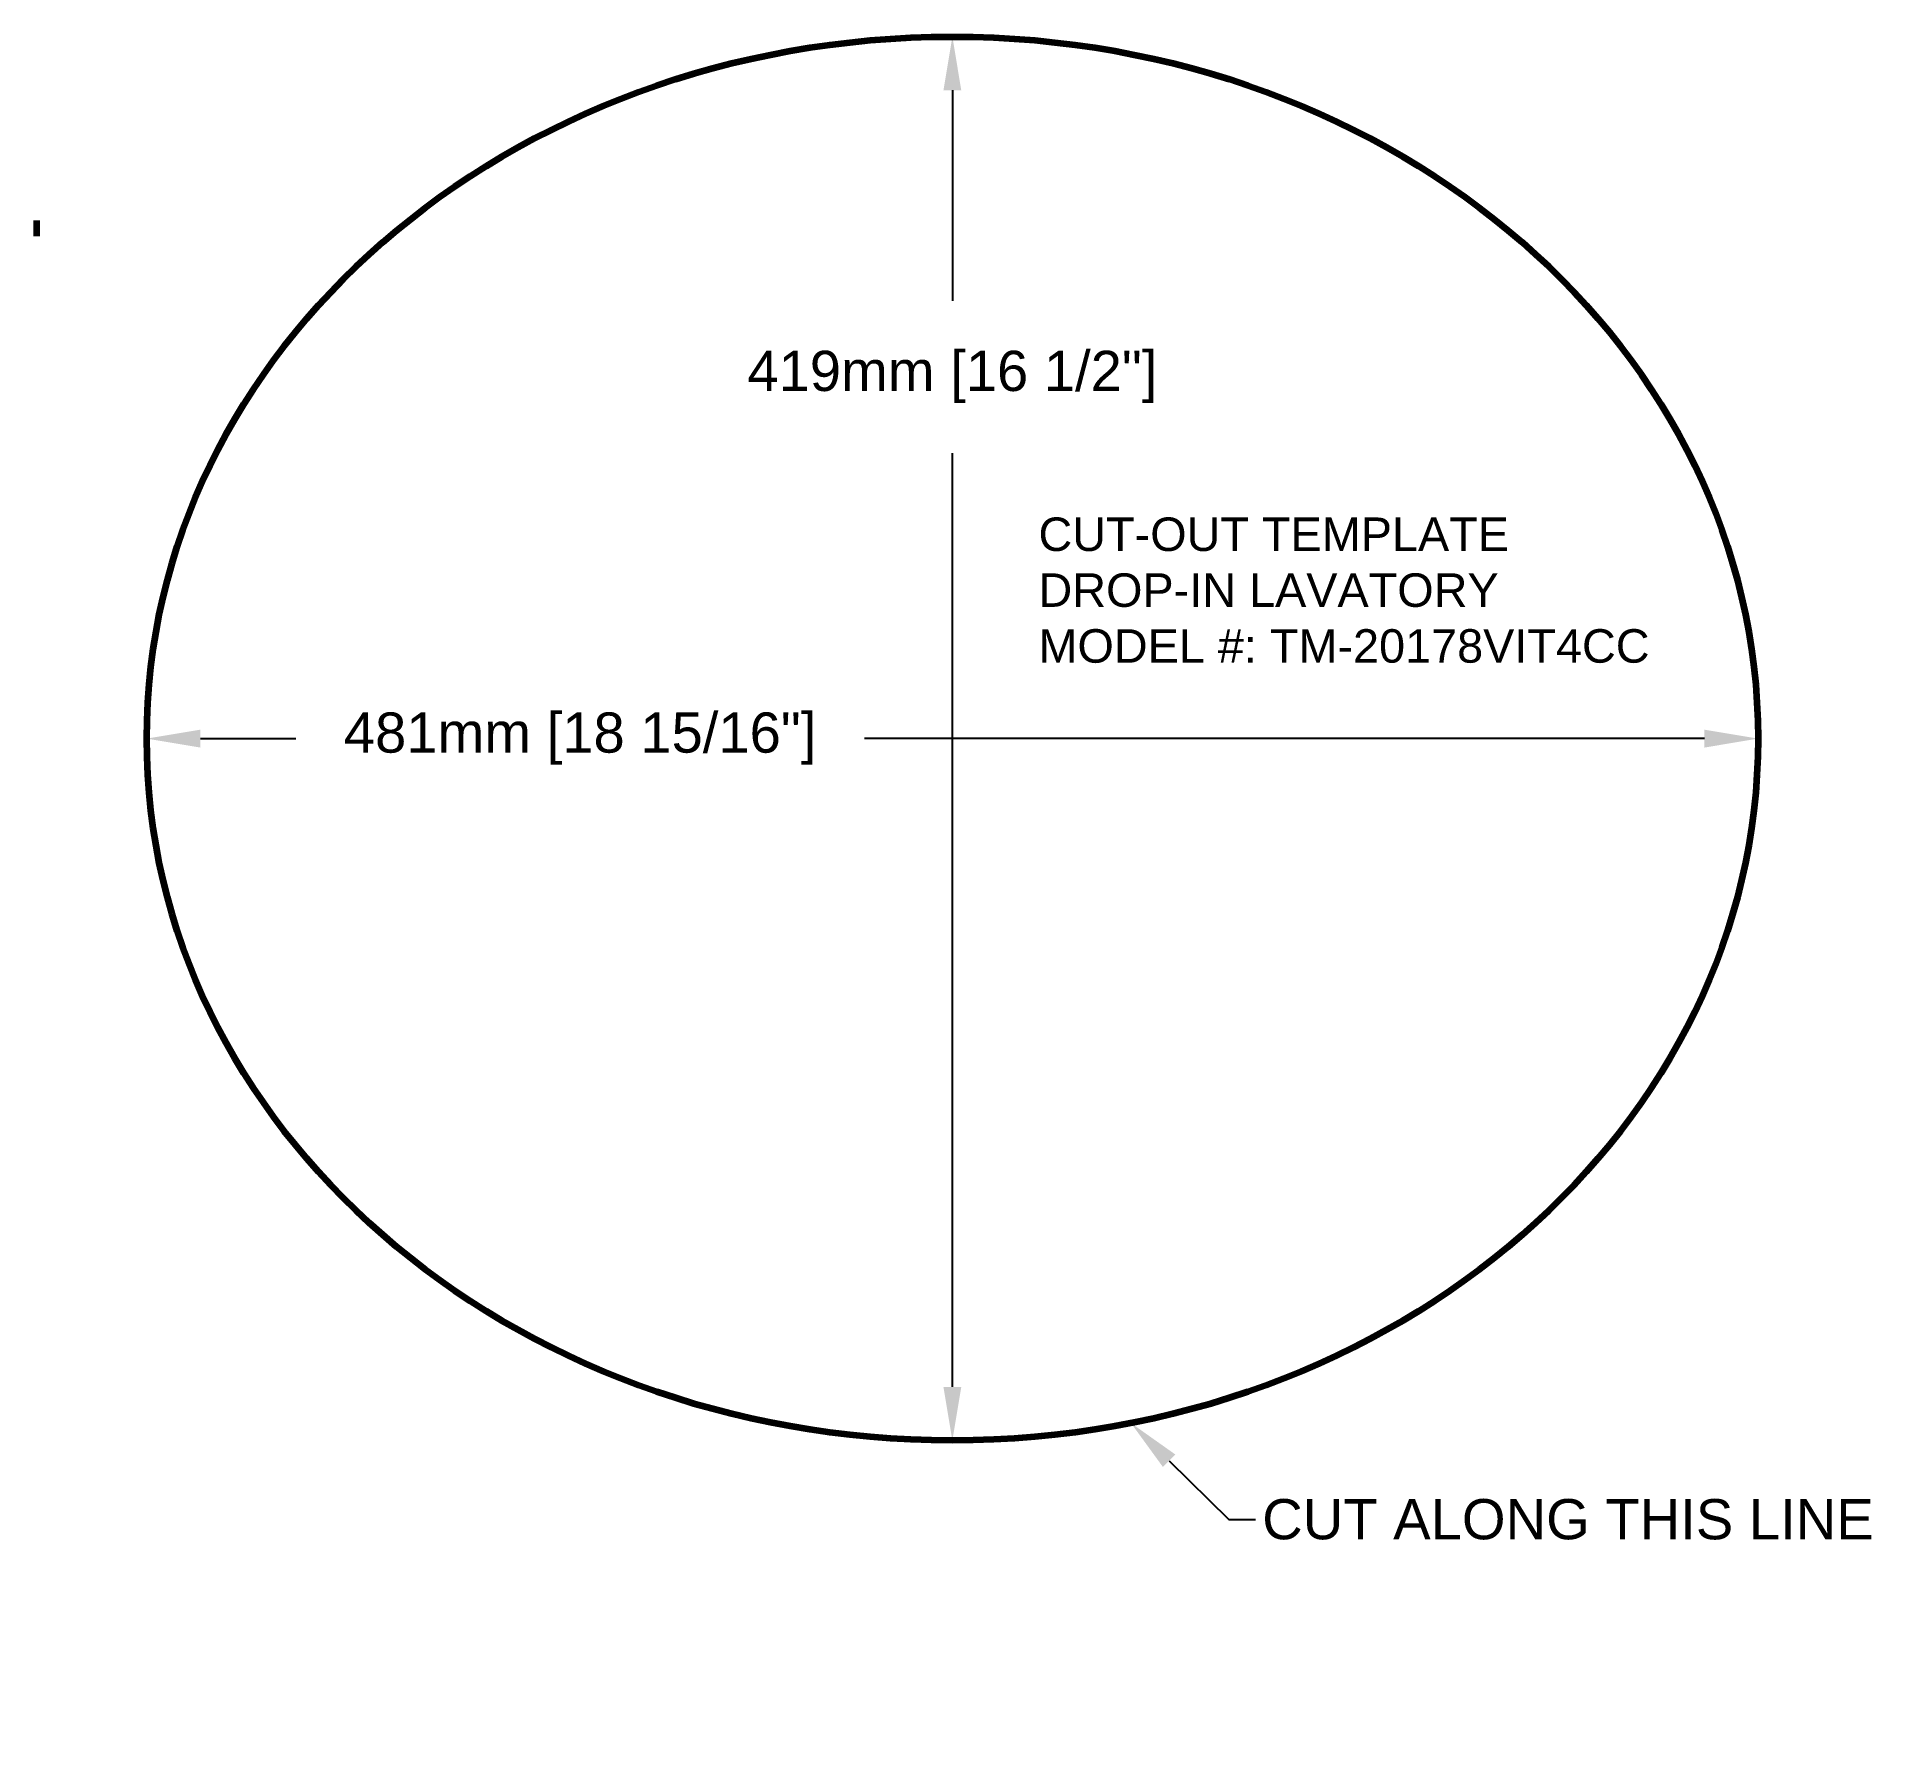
# Model space of a CAD drawing. Header units: millimetres. Extents: x 6038 to 6585, y 443 to 955.
import ezdxf
from ezdxf import colors
from ezdxf.entities.mleader import LeaderData, LeaderLine
from ezdxf.math import Vec2, Vec3

# ---------------------------------------------------------------- set-up
doc = ezdxf.new("R2010")
doc.units = ezdxf.units.MM
doc.styles.get("Standard").update_dxf_attribs({"font": 'arial.ttf'})
doc.dimstyles.new('ISO-25', dxfattribs={"dimtxt": 15, "dimasz": 20, "dimexe": 10, "dimexo": 15, "dimgap": 15, "dimtad": 0, "dimtih": 1, "dimtoh": 1, "dimdec": 0, "dimtxsty": 'Standard', "dimcen": 2.5, "dimadec": 0, "dimazin": 0, "dimtfac": 1, "dimtdec": 0, "dimtix": 1, "dimtofl": 0, "dimtmove": 0, "dimatfit": 3, "dimfxl": 130, "dimfxlon": 1, "dimarcsym": 0})

# ---------------------------------------------------------------- blocks, each defined once
blk = doc.blocks.new('*D20')
at = {"color": 0, "linetype": 'Continuous', "lineweight": -2, "transparency": 16777216}
for p, q in [((6311.13, 955.12), (6301.13, 955.12)), ((6311.13, 939.12), (6311.13, 876.33)), ((6311.13, 552.12), (6311.13, 830.8)), ((6311.13, 536.12), (6301.13, 536.12))]:
    blk.add_line(p, q, dxfattribs=at)
at = {"color": 0, "linetype": 'Continuous', "lineweight": 100, "transparency": 16777216}
for points in [[(6308.46, 939.12), (6313.79, 939.12), (6311.13, 955.12)], [(6308.46, 552.12), (6313.79, 552.12), (6311.13, 536.12)]]:
    blk.add_solid(points, dxfattribs=at)
at = {"layer": 'Defpoints', "color": 0, "linetype": 'Continuous', "lineweight": 100, "transparency": 16777216}
for p in [(6311.13, 955.12), (6311.13, 536.12), (6311.13, 536.12)]:
    blk.add_point(p, dxfattribs=at)
at = {"color": 0, "linetype": 'Continuous', "lineweight": 100, "transparency": 16777216, "insert": (6311.13, 853.57), "char_height": 12, "attachment_point": 5}
blk.add_mtext('{\\fArial|b0|i0|c0|p34;419mm [16 1/2"]}', dxfattribs=at)
blk = doc.blocks.new('*D22')
at = {"color": 0, "linetype": 'Continuous', "lineweight": -2, "transparency": 16777216}
for p, q in [((6070.63, 745.62), (6070.63, 755.62)), ((6551.63, 745.62), (6551.63, 755.62)), ((6086.63, 745.62), (6115.11, 745.62)), ((6535.63, 745.62), (6284.89, 745.62))]:
    blk.add_line(p, q, dxfattribs=at)
at = {"color": 0, "linetype": 'Continuous', "lineweight": 100, "transparency": 16777216}
for points in [[(6086.63, 748.29), (6086.63, 742.95), (6070.63, 745.62)], [(6535.63, 748.29), (6535.63, 742.95), (6551.63, 745.62)]]:
    blk.add_solid(points, dxfattribs=at)
at = {"layer": 'Defpoints', "color": 0, "linetype": 'Continuous', "lineweight": 100, "transparency": 16777216}
for p in [(6070.63, 745.62), (6551.63, 745.62), (6551.63, 745.62)]:
    blk.add_point(p, dxfattribs=at)
at = {"color": 0, "linetype": 'Continuous', "lineweight": 100, "transparency": 16777216, "insert": (6200, 745.62), "char_height": 12, "attachment_point": 5}
blk.add_mtext('481mm [18 15/16"]', dxfattribs=at)

msp = doc.modelspace()

# ---------------------------------------------------------------- linework, layer by layer
at = {"linetype": 'Continuous', "lineweight": 100}
for p, q in [((6037.78, 895.6), (6037.78, 900.29)), ((6311.13, 745.62), (6311.13, 745.62))]:
    msp.add_line(p, q, dxfattribs=at)
msp.add_ellipse((6311.13, 745.62), major_axis=(-240.5, 0), ratio=0.871102, dxfattribs=at)

# ---------------------------------------------------------------- texts
at = {"color": 0, "insert": (6336.83, 811.62), "char_height": 10, "width": 293.0146, "attachment_point": 1}
msp.add_mtext('CUT-OUT TEMPLATE  \\PDROP-IN LAVATORY \\PMODEL #: TM-20178VIT4CC', dxfattribs=at)

# ---------------------------------------------------------------- dimensions: what is measured, and where the dimension line sits
at = {"color": 0, "linetype": 'Continuous', "lineweight": 100}
dim = msp.add_linear_dim(base=(6311.13, 536.12), p1=(6311.13, 955.12), p2=(6311.13, 536.12), angle=90, text='{\\fArial|b0|i0|c0|p34;<>}', dimstyle='ISO-25', override={"dimtxt": 12, "dimasz": 16, "dimpost": 'mm'}, dxfattribs=at)
dim.commit()
dim.dimension.update_dxf_attribs({"geometry": '*D20', "text_midpoint": (6311.13, 853.57), "dimtype": 160})
dim = msp.add_linear_dim(base=(6551.63, 745.62), p1=(6070.63, 745.62), p2=(6551.63, 745.62), dimstyle='ISO-25', override={"dimtxt": 12, "dimasz": 16, "dimgap": 15, "dimpost": 'mm'}, dxfattribs=at)
dim.commit()
dim.dimension.update_dxf_attribs({"geometry": '*D22', "text_midpoint": (6200, 745.62), "dimtype": 160})

# ---------------------------------------------------------------- leaders
ml = msp.add_multileader_mtext('Standard', dxfattribs=at)
ml.set_content('CUT ALONG THIS LINE')
ml.set_leader_properties()
ml.build(insert=Vec2(0, 0))
ml.multileader.update_dxf_attribs({"text_right_attachment_type": 6, "arrow_head_size": 16})
ctx = ml.context
ctx.base_point, ctx.char_height, ctx.arrow_head_size, ctx.plane_origin = Vec3(6401.62, 512.54), 12, 16, Vec3(6364.45, 541.33)
ctx.right_attachment = 6
notes = []
notes.append((ctx, [(0, (1, 1, 0), (6393.62, 512.54), (1, 0), 8, [(0, [(6364.45, 541.33)], 0, [])])]))
ctx.mtext.insert, ctx.mtext.flow_direction = Vec3(6403.62, 518.65), 5
for ctx, leaders in notes:
    for number, flags, end, landing, length, lines in leaders:
        leader = LeaderData()
        leader.index, (leader.has_last_leader_line, leader.has_dogleg_vector, leader.attachment_direction) = number, flags
        leader.last_leader_point, leader.dogleg_vector, leader.dogleg_length = Vec3(end), Vec3(landing), length
        for number, points, colour, breaks in lines:
            line = LeaderLine()
            line.index, line.vertices, line.color, line.breaks = number, Vec3.list(points), colors.encode_raw_color(colour), breaks
            leader.lines.append(line)
        ctx.leaders.append(leader)

doc.saveas('drawing.dxf')
